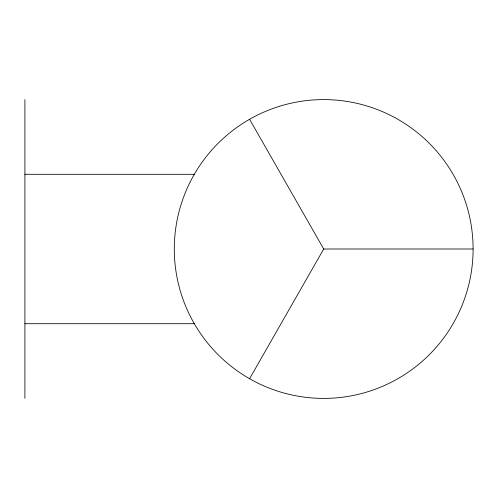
<?xml version="1.0" encoding="UTF-8"?>
<svg xmlns="http://www.w3.org/2000/svg" width="498" height="498" viewBox="0 0 498 498"><rect width="100%" height="100%" fill="white"/><g stroke="black" fill="none" stroke-linecap="round" stroke-linejoin="round"><path stroke-width="0.75" d="M249.579 378.717L323.7 249L249.579 119.283M24.9 174.3L194.313 174.3M323.7 249L473.1 249A149.4 149.4 0 0 1 249 378.387A149.4 149.4 0 0 1 249 119.613A149.4 149.4 0 0 1 473.1 249M24.9 323.7L194.313 323.7M24.9 99.6L24.9 398.4"/></g></svg>
